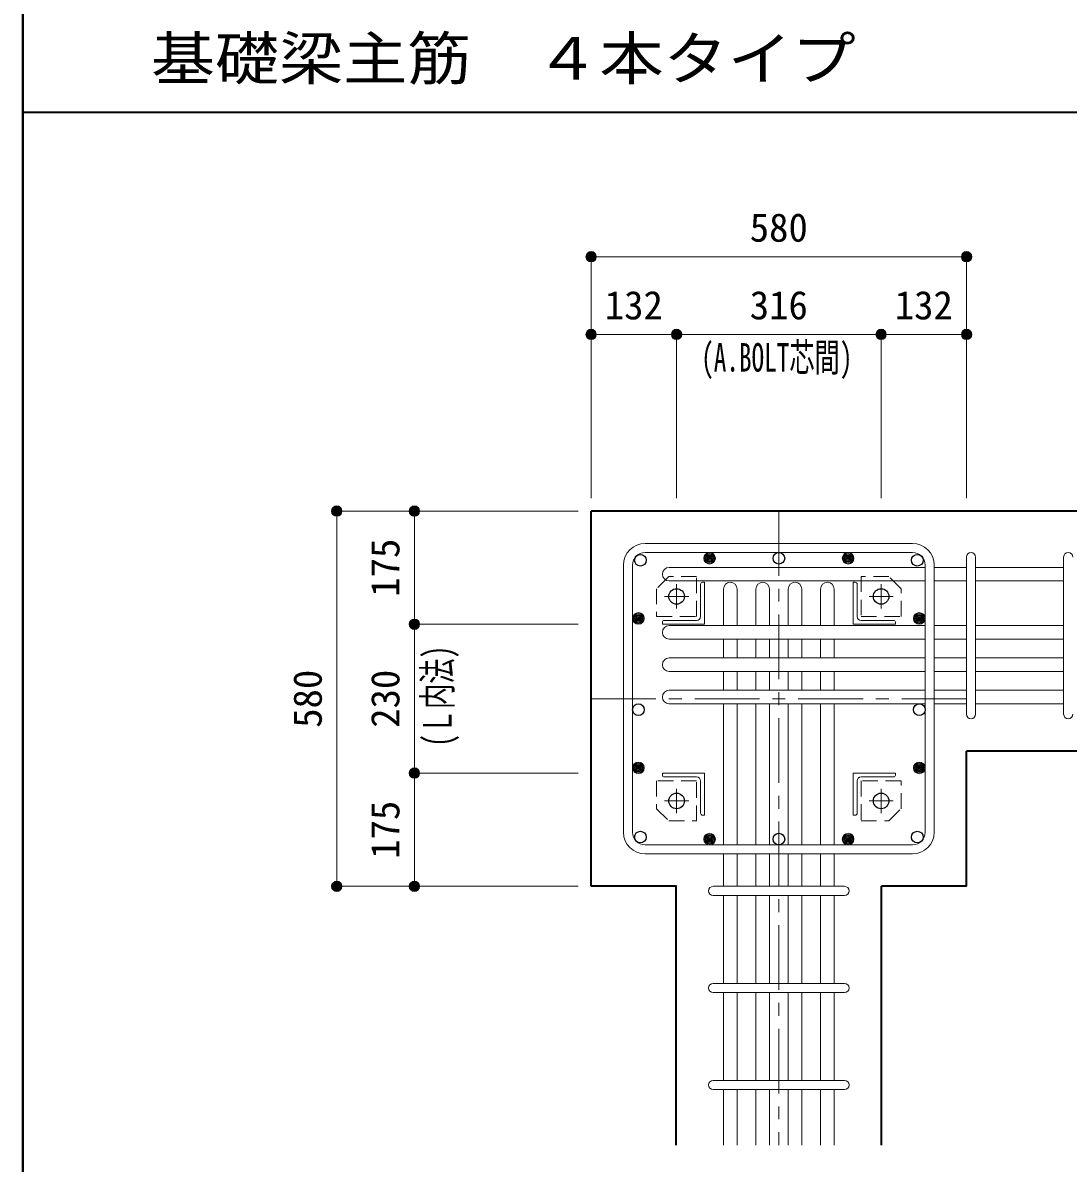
# Model space of a CAD drawing. Units: millimetres at full size, sheet at 1:20. Extents: x -3982 to 3969, y -2797 to 2801.
# Drawn here: x -3982 to -2367, y -1773 to -10 of the extents above; entities that cross this region are included whole.
import ezdxf
from ezdxf.enums import TextEntityAlignment as Align

# ---------------------------------------------------------------- set-up
doc = ezdxf.new("R2010")
doc.units = ezdxf.units.MM
doc.header["$LTSCALE"] = 20
doc.header["$PDMODE"] = 32
doc.header["$PDSIZE"] = 12
doc.linetypes.add('CHAIN1', pattern=[8, 5, -1, 1, -1])
doc.linetypes.add('DASHED1', pattern=[1.8, 1.2, -0.6])
for name, color, linetype, lineweight in [('6-1_躯体線', 2, 'Continuous', 35), ('6-2_A.Bolt_', 4, 'Continuous', 9), ('6-3_柱型主筋', 4, 'Continuous', 9), ('6-4_フープ', 7, 'Continuous', 18), ('6-5_梁主筋', 7, 'Continuous', 18), ('6-6_S.T.P.', 7, 'Continuous', 18), ('6-7_文字', 7, 'Continuous', 18), ('6-9', 4, 'DASHED1', 9), ('6-D_寸法', 4, 'Continuous', 9), ('F-0_枠', 6, 'Continuous', 40)]:
    doc.layers.add(name, color=color, linetype=linetype, lineweight=lineweight)
doc.styles.add('ＭＳ ゴシック', font='')
doc.styles.get('ＭＳ ゴシック').set_extended_font_data('MS Gothic')

msp = doc.modelspace()

# ---------------------------------------------------------------- linework, layer by layer
at = {"layer": '6-1_躯体線'}
for p, q in [((-2123.87, -764.67), (-3103.87, -764.67)), ((-3103.87, -1344.67), (-3103.87, -764.67)), ((-2123.87, -1135.67), (-2523.87, -1135.67)), ((-2523.87, -1344.67), (-2523.87, -1135.67)), ((-2655.37, -1744.67), (-2655.37, -1344.67)), ((-2523.87, -1344.67), (-2655.37, -1344.67))]:
    msp.add_line(p, q, dxfattribs=at)
msp.add_lwpolyline([(-2972.37, -1744.67), (-2972.37, -1344.67), (-3103.87, -1344.67)], dxfattribs=at)
at = {"layer": '6-2_A.Bolt_', "linetype": 'CHAIN1'}
for p, q in [((-2971.87, -915.37), (-2971.87, -877.87)), ((-2655.87, -915.37), (-2655.87, -877.87)), ((-2953.17, -896.67), (-2990.67, -896.67)), ((-2674.57, -896.67), (-2637.07, -896.67)), ((-2971.87, -1193.97), (-2971.87, -1231.47)), ((-2655.87, -1193.97), (-2655.87, -1231.47)), ((-2953.17, -1212.67), (-2990.67, -1212.67)), ((-2674.57, -1212.67), (-2637.07, -1212.67))]:
    msp.add_line(p, q, dxfattribs=at)
at = {"layer": '6-2_A.Bolt_'}
for p, q in [((-2934.87, -877.67), (-2934.87, -927.67)), ((-2928.87, -874.67), (-2931.87, -874.67)), ((-2928.87, -874.67), (-2928.87, -939.67)), ((-2698.87, -874.67), (-2698.87, -939.67)), ((-2698.87, -874.67), (-2695.87, -874.67)), ((-2692.87, -877.67), (-2692.87, -927.67)), ((-2990.87, -933.67), (-2940.87, -933.67)), ((-2636.87, -933.67), (-2686.87, -933.67)), ((-2993.87, -939.67), (-2993.87, -936.67)), ((-2993.87, -939.67), (-2928.87, -939.67)), ((-2633.87, -939.67), (-2698.87, -939.67)), ((-2633.87, -939.67), (-2633.87, -936.67)), ((-2993.87, -1169.67), (-2993.87, -1172.67)), ((-2993.87, -1169.67), (-2928.87, -1169.67)), ((-2990.87, -1175.67), (-2940.87, -1175.67)), ((-2928.87, -1234.67), (-2928.87, -1169.67)), ((-2633.87, -1169.67), (-2698.87, -1169.67)), ((-2698.87, -1234.67), (-2698.87, -1169.67)), ((-2636.87, -1175.67), (-2686.87, -1175.67)), ((-2633.87, -1169.67), (-2633.87, -1172.67)), ((-2934.87, -1231.67), (-2934.87, -1181.67)), ((-2692.87, -1231.67), (-2692.87, -1181.67)), ((-2928.87, -1234.67), (-2931.87, -1234.67)), ((-2698.87, -1234.67), (-2695.87, -1234.67))]:
    msp.add_line(p, q, dxfattribs=at)
at = {"layer": '6-2_A.Bolt_', "color": 3, "lineweight": 25}
for centre in [(-2971.87, -896.67), (-2655.87, -896.67), (-2971.87, -1212.67), (-2655.87, -1212.67)]:
    msp.add_circle(centre, 12, dxfattribs=at)
at = {"layer": '6-2_A.Bolt_'}
for centre, radius, start, end in [((-2931.87, -877.67), 3, 90, 180), ((-2695.87, -877.67), 3, 0, 90), ((-2990.87, -936.67), 3, 90, 180), ((-2940.87, -927.67), 6, 270, 0), ((-2686.87, -927.67), 6, 180, 270), ((-2636.87, -936.67), 3, 0, 90), ((-2990.87, -1172.67), 3, 180, 270), ((-2940.87, -1181.67), 6, 0, 90), ((-2686.87, -1181.67), 6, 90, 180), ((-2636.87, -1172.67), 3, 270, 0), ((-2931.87, -1231.67), 3, 180, 270), ((-2695.87, -1231.67), 3, 270, 0)]:
    msp.add_arc(centre, radius, start, end, dxfattribs=at)
at = {"layer": '6-3_柱型主筋', "color": 3, "lineweight": 25}
for centre in [(-3027.79, -840.75), (-2813.87, -837.67), (-2599.94, -840.75), (-3030.87, -1071.67), (-2596.87, -1071.67), (-3027.79, -1268.6), (-2813.87, -1271.67), (-2599.94, -1268.6)]:
    msp.add_circle(centre, 9, dxfattribs=at)
at = {"layer": '6-3_柱型主筋'}
for centre, radius in [((-2920.83, -837.67), 9), ((-2920.83, -837.67), 7.6), ((-2920.83, -837.67), 6.2), ((-2920.83, -837.67), 4.8), ((-2920.83, -837.67), 3.4), ((-2920.83, -837.67), 2), ((-2920.83, -837.67), 0.6), ((-2706.9, -837.67), 9), ((-2706.9, -837.67), 7.6), ((-2706.9, -837.67), 6.2), ((-2706.9, -837.67), 4.8), ((-2706.9, -837.67), 3.4), ((-2706.9, -837.67), 2), ((-2706.9, -837.67), 0.6), ((-3030.87, -930.67), 9), ((-3030.87, -930.67), 7.6), ((-3030.87, -930.67), 6.2), ((-3030.87, -930.67), 4.8), ((-3030.87, -930.67), 3.4), ((-3030.87, -930.67), 2), ((-3030.87, -930.67), 0.6), ((-2596.87, -930.67), 9), ((-2596.87, -930.67), 7.6), ((-2596.87, -930.67), 6.2), ((-2596.87, -930.67), 4.8), ((-2596.87, -930.67), 3.4), ((-2596.87, -930.67), 2), ((-2596.87, -930.67), 0.6), ((-3030.87, -1161.63), 9), ((-3030.87, -1161.63), 7.6), ((-3030.87, -1161.63), 6.2), ((-3030.87, -1161.63), 4.8), ((-3030.87, -1161.63), 3.4), ((-3030.87, -1161.63), 2), ((-3030.87, -1161.63), 0.6), ((-2596.87, -1161.63), 9), ((-2596.87, -1161.63), 7.6), ((-2596.87, -1161.63), 6.2), ((-2596.87, -1161.63), 4.8), ((-2596.87, -1161.63), 3.4), ((-2596.87, -1161.63), 2), ((-2596.87, -1161.63), 0.6), ((-2920.83, -1271.67), 9), ((-2920.83, -1271.67), 7.6), ((-2920.83, -1271.67), 6.2), ((-2920.83, -1271.67), 4.8), ((-2920.83, -1271.67), 3.4), ((-2706.9, -1271.67), 9), ((-2706.9, -1271.67), 7.6), ((-2706.9, -1271.67), 6.2), ((-2706.9, -1271.67), 4.8), ((-2706.9, -1271.67), 3.4), ((-2920.83, -1271.67), 2), ((-2920.83, -1271.67), 0.6), ((-2706.9, -1271.67), 2), ((-2706.9, -1271.67), 0.6)]:
    msp.add_circle(centre, radius, dxfattribs=at)
at = {"layer": '6-4_フープ'}
for p, q in [((-2607.37, -814.67), (-3020.37, -814.67)), ((-2607.37, -828.67), (-3020.37, -828.67)), ((-3053.87, -1261.17), (-3053.87, -848.17)), ((-3039.87, -1261.17), (-3039.87, -848.17)), ((-2587.87, -1261.17), (-2587.87, -848.17)), ((-2573.87, -1261.17), (-2573.87, -848.17)), ((-2607.37, -1280.67), (-3020.37, -1280.67)), ((-2607.37, -1294.67), (-3020.37, -1294.67))]:
    msp.add_line(p, q, dxfattribs=at)
for centre, radius, start, end in [((-3020.37, -848.17), 33.5, 90, 180), ((-2607.37, -848.17), 33.5, 0, 90), ((-3020.37, -848.17), 19.5, 90, 180), ((-2607.37, -848.17), 19.5, 0, 90), ((-3020.37, -1261.17), 33.5, 180, 270), ((-3020.37, -1261.17), 19.5, 180, 270), ((-2607.37, -1261.17), 19.5, 270, 0), ((-2607.37, -1261.17), 33.5, 270, 0)]:
    msp.add_arc(centre, radius, start, end, dxfattribs=at)
at = {"layer": '6-5_梁主筋'}
for p, q in [((-2983.37, -851.75), (-2587.87, -851.75)), ((-2523.87, -851.75), (-2573.87, -851.75)), ((-2373.87, -851.75), (-2509.87, -851.75)), ((-2983.37, -872.75), (-2587.87, -872.75)), ((-2523.87, -872.75), (-2573.87, -872.75)), ((-2373.87, -872.75), (-2509.87, -872.75)), ((-2899.37, -885.17), (-2899.37, -941.67)), ((-2878.37, -885.17), (-2878.37, -941.67)), ((-2849.37, -885.17), (-2849.37, -941.67)), ((-2828.37, -885.17), (-2828.37, -941.67)), ((-2799.37, -885.17), (-2799.37, -941.67)), ((-2778.37, -885.17), (-2778.37, -941.67)), ((-2749.37, -885.17), (-2749.37, -941.67)), ((-2728.37, -885.17), (-2728.37, -941.67)), ((-2983.37, -941.67), (-2587.87, -941.67)), ((-2523.87, -941.67), (-2573.87, -941.67)), ((-2373.87, -941.67), (-2509.87, -941.67)), ((-2983.37, -962.67), (-2587.87, -962.67)), ((-2899.37, -962.67), (-2899.37, -991.67)), ((-2878.37, -962.67), (-2878.37, -991.67)), ((-2849.37, -962.67), (-2849.37, -991.67)), ((-2828.37, -962.67), (-2828.37, -991.67)), ((-2799.37, -962.67), (-2799.37, -991.67)), ((-2778.37, -962.67), (-2778.37, -991.67)), ((-2749.37, -962.67), (-2749.37, -991.67)), ((-2728.37, -962.67), (-2728.37, -991.67)), ((-2523.87, -962.67), (-2573.87, -962.67)), ((-2373.87, -962.67), (-2509.87, -962.67)), ((-2983.37, -991.67), (-2587.87, -991.67)), ((-2523.87, -991.67), (-2573.87, -991.67)), ((-2373.87, -991.67), (-2509.87, -991.67)), ((-2983.37, -1012.67), (-2587.87, -1012.67)), ((-2899.37, -1012.67), (-2899.37, -1041.67)), ((-2878.37, -1012.67), (-2878.37, -1041.67)), ((-2849.37, -1012.67), (-2849.37, -1041.67)), ((-2828.37, -1012.67), (-2828.37, -1041.67)), ((-2799.37, -1012.67), (-2799.37, -1041.67)), ((-2778.37, -1012.67), (-2778.37, -1041.67)), ((-2749.37, -1012.67), (-2749.37, -1041.67)), ((-2728.37, -1012.67), (-2728.37, -1041.67)), ((-2523.87, -1012.67), (-2573.87, -1012.67)), ((-2373.87, -1012.67), (-2509.87, -1012.67)), ((-2983.37, -1041.67), (-2587.87, -1041.67)), ((-2523.87, -1041.67), (-2573.87, -1041.67)), ((-2373.87, -1041.67), (-2509.87, -1041.67)), ((-2983.37, -1062.67), (-2587.87, -1062.67)), ((-2899.37, -1062.67), (-2899.37, -1280.67)), ((-2878.37, -1062.67), (-2878.37, -1280.67)), ((-2849.37, -1062.67), (-2849.37, -1280.67)), ((-2828.37, -1062.67), (-2828.37, -1280.67)), ((-2799.37, -1062.67), (-2799.37, -1280.67)), ((-2778.37, -1062.67), (-2778.37, -1280.67)), ((-2749.37, -1062.67), (-2749.37, -1280.67)), ((-2728.37, -1062.67), (-2728.37, -1280.67)), ((-2523.87, -1062.67), (-2573.87, -1062.67)), ((-2373.87, -1062.67), (-2509.87, -1062.67)), ((-2899.37, -1294.67), (-2899.37, -1344.67)), ((-2878.37, -1294.67), (-2878.37, -1344.67)), ((-2849.37, -1294.67), (-2849.37, -1344.67)), ((-2828.37, -1294.67), (-2828.37, -1344.67)), ((-2799.37, -1294.67), (-2799.37, -1344.67)), ((-2778.37, -1294.67), (-2778.37, -1344.67)), ((-2749.37, -1294.67), (-2749.37, -1344.67)), ((-2728.37, -1294.67), (-2728.37, -1344.67)), ((-2899.37, -1358.67), (-2899.37, -1494.67)), ((-2878.37, -1358.67), (-2878.37, -1494.67)), ((-2849.37, -1358.67), (-2849.37, -1494.67)), ((-2828.37, -1358.67), (-2828.37, -1494.67)), ((-2799.37, -1358.67), (-2799.37, -1494.67)), ((-2778.37, -1358.67), (-2778.37, -1494.67)), ((-2749.37, -1358.67), (-2749.37, -1494.67)), ((-2728.37, -1358.67), (-2728.37, -1494.67)), ((-2899.37, -1508.67), (-2899.37, -1644.67)), ((-2878.37, -1508.67), (-2878.37, -1644.67)), ((-2849.37, -1508.67), (-2849.37, -1644.67)), ((-2828.37, -1508.67), (-2828.37, -1644.67)), ((-2799.37, -1508.67), (-2799.37, -1644.67)), ((-2778.37, -1508.67), (-2778.37, -1644.67)), ((-2749.37, -1508.67), (-2749.37, -1644.67)), ((-2728.37, -1508.67), (-2728.37, -1644.67)), ((-2899.37, -1658.67), (-2899.37, -1744.67)), ((-2878.37, -1658.67), (-2878.37, -1744.67)), ((-2849.37, -1658.67), (-2849.37, -1744.67)), ((-2828.37, -1658.67), (-2828.37, -1744.67)), ((-2799.37, -1658.67), (-2799.37, -1744.67)), ((-2778.37, -1658.67), (-2778.37, -1744.67)), ((-2749.37, -1658.67), (-2749.37, -1744.67)), ((-2728.37, -1658.67), (-2728.37, -1744.67))]:
    msp.add_line(p, q, dxfattribs=at)
for centre, start, end in [((-2983.37, -862.25), 90, 180), ((-2983.37, -862.25), 180, 270), ((-2888.87, -885.17), 90, 180), ((-2888.87, -885.17), 0, 90), ((-2838.87, -885.17), 90, 180), ((-2838.87, -885.17), 0, 90), ((-2788.87, -885.17), 90, 180), ((-2788.87, -885.17), 0, 90), ((-2738.87, -885.17), 90, 180), ((-2738.87, -885.17), 0, 90), ((-2983.37, -952.17), 90, 180), ((-2983.37, -952.17), 180, 270), ((-2983.37, -1002.17), 90, 180), ((-2983.37, -1002.17), 180, 270), ((-2983.37, -1052.17), 90, 180), ((-2983.37, -1052.17), 180, 270)]:
    msp.add_arc(centre, 10.5, start, end, dxfattribs=at)
at = {"layer": '6-6_S.T.P.'}
for p, q in [((-2523.87, -1078.67), (-2523.87, -836.14)), ((-2523.87, -1078.67), (-2523.87, -836.14)), ((-2523.87, -1078.67), (-2523.87, -836.14)), ((-2523.87, -1078.67), (-2523.87, -836.14)), ((-2509.87, -1078.67), (-2509.87, -836.14)), ((-2509.87, -1078.67), (-2509.87, -836.14)), ((-2509.87, -1078.67), (-2509.87, -836.14)), ((-2509.87, -1078.67), (-2509.87, -836.14)), ((-2373.87, -1078.67), (-2373.87, -836.14)), ((-2915.37, -1344.67), (-2712.76, -1344.67)), ((-2915.37, -1358.67), (-2712.76, -1358.67)), ((-2915.37, -1494.67), (-2712.76, -1494.67)), ((-2915.37, -1508.67), (-2712.76, -1508.67)), ((-2915.37, -1644.67), (-2712.76, -1644.67)), ((-2915.37, -1658.67), (-2712.76, -1658.67))]:
    msp.add_line(p, q, dxfattribs=at)
for centre, start, end in [((-2516.87, -835.75), 0, 180), ((-2516.87, -835.75), 0, 180), ((-2516.87, -835.75), 0, 180), ((-2516.87, -835.75), 0, 180), ((-2366.87, -835.75), 0, 180), ((-2516.87, -1078.67), 180, 0), ((-2516.87, -1078.67), 180, 0), ((-2516.87, -1078.67), 180, 0), ((-2516.87, -1078.67), 180, 0), ((-2366.87, -1078.67), 180, 0), ((-2915.37, -1351.67), 90, 270), ((-2915.37, -1351.67), 90, 270), ((-2915.37, -1351.67), 90, 270), ((-2915.37, -1351.67), 90, 270), ((-2712.37, -1351.67), 270, 90), ((-2712.37, -1351.67), 270, 90), ((-2712.37, -1351.67), 270, 90), ((-2712.37, -1351.67), 270, 90), ((-2915.37, -1501.67), 90, 270), ((-2712.37, -1501.67), 270, 90), ((-2915.37, -1651.67), 90, 270), ((-2712.37, -1651.67), 270, 90)]:
    msp.add_arc(centre, 7, start, end, dxfattribs=at)
at = {"layer": '6-9'}
for points in [[(-2940.87, -865.67), (-2983.87, -865.67), (-3002.87, -884.67), (-3002.87, -927.67), (-2940.87, -927.67)], [(-2624.87, -927.67), (-2624.87, -884.67), (-2643.87, -865.67), (-2686.87, -865.67), (-2686.87, -927.67)], [(-3002.87, -1181.67), (-3002.87, -1224.67), (-2983.87, -1243.67), (-2940.87, -1243.67), (-2940.87, -1181.67)], [(-2686.87, -1243.67), (-2643.87, -1243.67), (-2624.87, -1224.67), (-2624.87, -1181.67), (-2686.87, -1181.67)]]:
    msp.add_lwpolyline(points, close=True, dxfattribs=at)
at = {"layer": '6-D_寸法'}
for p, q in [((-3103.87, -371.65), (-2523.87, -371.65)), ((-2523.87, -371.65), (-2523.87, -491.65)), ((-3103.87, -491.65), (-2971.87, -491.65)), ((-2971.87, -491.65), (-2971.87, -744.67)), ((-2971.87, -491.65), (-2655.87, -491.65)), ((-2655.87, -491.65), (-2655.87, -744.67)), ((-2655.87, -491.65), (-2523.87, -491.65)), ((-2523.87, -491.65), (-2523.87, -744.67)), ((-3496.89, -764.67), (-3376.89, -764.67)), ((-3496.89, -764.67), (-3496.89, -1344.67)), ((-3376.89, -764.67), (-3123.87, -764.67)), ((-3376.89, -764.67), (-3376.89, -939.67)), ((-3376.89, -939.67), (-3123.87, -939.67)), ((-3376.89, -939.67), (-3376.89, -1169.67)), ((-3376.89, -1169.67), (-3123.87, -1169.67)), ((-3376.89, -1169.67), (-3376.89, -1344.67))]:
    msp.add_line(p, q, dxfattribs=at)
at = {"layer": '6-D_寸法', "linetype": 'CHAIN1'}
for p, q in [((-2813.87, -764.67), (-2813.87, -1744.67)), ((-3103.87, -1054.67), (-2523.87, -1054.67))]:
    msp.add_line(p, q, dxfattribs=at)
at = {"layer": '6-D_寸法'}
for points in [[(-3103.87, -371.65), (-3103.87, -491.65), (-3103.87, -744.67)], [(-3496.89, -1344.67), (-3376.89, -1344.67), (-3123.87, -1344.67)]]:
    msp.add_lwpolyline(points, dxfattribs=at)
for centre, radius in [((-3103.87, -371.65), 8), ((-3103.87, -371.65), 7.2), ((-3103.87, -371.65), 6.4), ((-3103.87, -371.65), 5.6), ((-3103.87, -371.65), 4.8), ((-3103.87, -371.65), 4), ((-3103.87, -371.65), 3.2), ((-3103.87, -371.65), 2.4), ((-3103.87, -371.65), 1.6), ((-2523.87, -371.65), 8), ((-2523.87, -371.65), 7.2), ((-2523.87, -371.65), 6.4), ((-2523.87, -371.65), 5.6), ((-2523.87, -371.65), 4.8), ((-2523.87, -371.65), 4), ((-2523.87, -371.65), 3.2), ((-2523.87, -371.65), 2.4), ((-2523.87, -371.65), 1.6), ((-3103.87, -371.65), 0.8), ((-2523.87, -371.65), 0.8), ((-3103.87, -491.65), 8), ((-3103.87, -491.65), 7.2), ((-3103.87, -491.65), 6.4), ((-3103.87, -491.65), 5.6), ((-3103.87, -491.65), 4.8), ((-3103.87, -491.65), 4), ((-3103.87, -491.65), 3.2), ((-3103.87, -491.65), 2.4), ((-3103.87, -491.65), 1.6), ((-3103.87, -491.65), 0.8), ((-2971.87, -491.65), 8), ((-2971.87, -491.65), 7.2), ((-2971.87, -491.65), 6.4), ((-2971.87, -491.65), 5.6), ((-2971.87, -491.65), 4.8), ((-2971.87, -491.65), 4), ((-2971.87, -491.65), 3.2), ((-2971.87, -491.65), 2.4), ((-2971.87, -491.65), 1.6), ((-2971.87, -491.65), 0.8), ((-2655.87, -491.65), 8), ((-2655.87, -491.65), 7.2), ((-2655.87, -491.65), 6.4), ((-2655.87, -491.65), 5.6), ((-2655.87, -491.65), 4.8), ((-2655.87, -491.65), 4), ((-2655.87, -491.65), 3.2), ((-2655.87, -491.65), 2.4), ((-2655.87, -491.65), 1.6), ((-2655.87, -491.65), 0.8), ((-2523.87, -491.65), 8), ((-2523.87, -491.65), 7.2), ((-2523.87, -491.65), 6.4), ((-2523.87, -491.65), 5.6), ((-2523.87, -491.65), 4.8), ((-2523.87, -491.65), 4), ((-2523.87, -491.65), 3.2), ((-2523.87, -491.65), 2.4), ((-2523.87, -491.65), 1.6), ((-2523.87, -491.65), 0.8), ((-3496.89, -764.67), 8), ((-3496.89, -764.67), 7.2), ((-3376.89, -764.67), 8), ((-3376.89, -764.67), 7.2), ((-3496.89, -764.67), 6.4), ((-3496.89, -764.67), 5.6), ((-3496.89, -764.67), 4.8), ((-3496.89, -764.67), 4), ((-3496.89, -764.67), 3.2), ((-3496.89, -764.67), 2.4), ((-3496.89, -764.67), 1.6), ((-3496.89, -764.67), 0.8), ((-3376.89, -764.67), 6.4), ((-3376.89, -764.67), 5.6), ((-3376.89, -764.67), 4.8), ((-3376.89, -764.67), 4), ((-3376.89, -764.67), 3.2), ((-3376.89, -764.67), 2.4), ((-3376.89, -764.67), 1.6), ((-3376.89, -764.67), 0.8), ((-3376.89, -939.67), 8), ((-3376.89, -939.67), 7.2), ((-3376.89, -939.67), 6.4), ((-3376.89, -939.67), 5.6), ((-3376.89, -939.67), 4.8), ((-3376.89, -939.67), 4), ((-3376.89, -939.67), 3.2), ((-3376.89, -939.67), 2.4), ((-3376.89, -939.67), 1.6), ((-3376.89, -939.67), 0.8), ((-3376.89, -1169.67), 8), ((-3376.89, -1169.67), 7.2), ((-3376.89, -1169.67), 6.4), ((-3376.89, -1169.67), 5.6), ((-3376.89, -1169.67), 4.8), ((-3376.89, -1169.67), 4), ((-3376.89, -1169.67), 3.2), ((-3376.89, -1169.67), 2.4), ((-3376.89, -1169.67), 1.6), ((-3376.89, -1169.67), 0.8), ((-3496.89, -1344.67), 8), ((-3496.89, -1344.67), 7.2), ((-3496.89, -1344.67), 6.4), ((-3496.89, -1344.67), 5.6), ((-3376.89, -1344.67), 8), ((-3376.89, -1344.67), 7.2), ((-3376.89, -1344.67), 6.4), ((-3376.89, -1344.67), 5.6), ((-3496.89, -1344.67), 4.8), ((-3496.89, -1344.67), 4), ((-3496.89, -1344.67), 3.2), ((-3496.89, -1344.67), 2.4), ((-3496.89, -1344.67), 1.6), ((-3496.89, -1344.67), 0.8), ((-3376.89, -1344.67), 4.8), ((-3376.89, -1344.67), 4), ((-3376.89, -1344.67), 3.2), ((-3376.89, -1344.67), 2.4), ((-3376.89, -1344.67), 1.6), ((-3376.89, -1344.67), 0.8)]:
    msp.add_circle(centre, radius, dxfattribs=at)
at = {"layer": '6-D_寸法', "color": 7}
for p in [(-3103.87, -371.65), (-2523.87, -371.65), (-3103.87, -491.65), (-2971.87, -491.65), (-2655.87, -491.65), (-2523.87, -491.65), (-3496.89, -764.67), (-3376.89, -764.67), (-3376.89, -939.67), (-3376.89, -1169.67), (-3496.89, -1344.67), (-3376.89, -1344.67)]:
    msp.add_point(p, dxfattribs=at)
at = {"layer": 'F-0_枠'}
msp.add_line((-3981.92, 2800.77), (-3981.92, -2796.83), dxfattribs=at)
at = {"layer": 'F-0_枠', "color": 2, "lineweight": 35}
msp.add_line((-3981.92, -148.03), (2482.4, -148.03), dxfattribs=at)

# ---------------------------------------------------------------- texts
at = {"layer": '6-7_文字', "color": 2, "style": 'ＭＳ ゴシック', "width": 1.1}
msp.add_text('\u3000\u3000基礎梁主筋\u3000４本タイプ', height=65.98, dxfattribs=at).set_placement((-3981.92, -118.03), align=Align.BOTTOM_LEFT)
at = {"layer": '6-D_寸法', "style": 'ＭＳ ゴシック'}
for s, p in [('580', (-2858.87, -361.65)), ('132', (-3082.87, -481.65)), ('316', (-2858.87, -481.65)), ('132', (-2634.87, -481.65))]:
    msp.add_text(s, height=43.99, dxfattribs=at).set_placement(p, align=Align.BOTTOM_LEFT)
at = {"layer": '6-D_寸法', "style": 'ＭＳ ゴシック', "width": 0.65}
msp.add_text('(A.BOLT芯間)', height=43.99, dxfattribs=at).set_placement((-2933.87, -562.38), align=Align.BOTTOM_LEFT)
at = {"layer": '6-D_寸法', "style": 'ＭＳ ゴシック'}
for s, p in [('175', (-3386.89, -897.17)), ('580', (-3506.89, -1099.67)), ('230', (-3386.89, -1099.67)), ('175', (-3386.89, -1302.17))]:
    msp.add_text(s, height=43.99, rotation=90, dxfattribs=at).set_placement(p, align=Align.BOTTOM_LEFT)
at = {"layer": '6-D_寸法', "style": 'ＭＳ ゴシック', "width": 0.65}
msp.add_text('(Ｌ内法)', height=43.99, rotation=90, dxfattribs=at).set_placement((-3306.31, -1128.87), align=Align.BOTTOM_LEFT)

doc.saveas('drawing.dxf')
